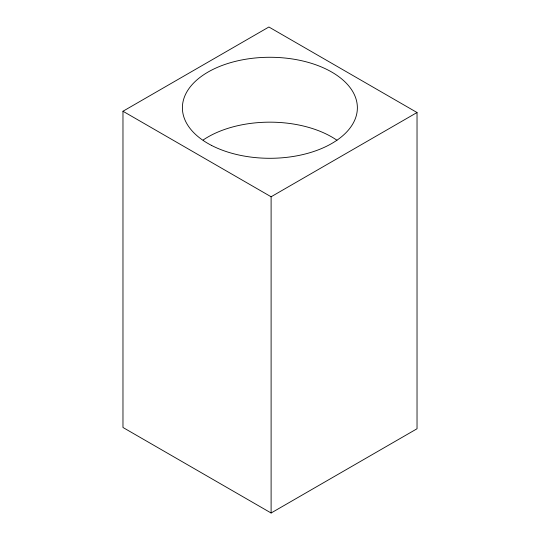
<?xml version="1.0" encoding="UTF-8"?>
<svg xmlns="http://www.w3.org/2000/svg" width="540" height="540" viewBox="0 0 540 540"><rect width="100%" height="100%" fill="white"/><g stroke="black" fill="none" stroke-linecap="round" stroke-linejoin="round"><path stroke-width="0.81" d="M122.972 111.247L268.893 27L417.029 112.522L417.029 428.753L271.107 513L122.972 427.478L122.972 111.247L271.107 196.769L417.029 112.522M271.107 196.769L271.107 513M203.209 139.968A87.487 50.51 0 0 1 336.926 140.225M211.525 145.415A87.487 50.51 0 0 0 355.509 118.152A87.487 50.51 0 0 0 242.615 59.792A87.487 50.51 0 0 0 211.525 145.415"/></g></svg>
